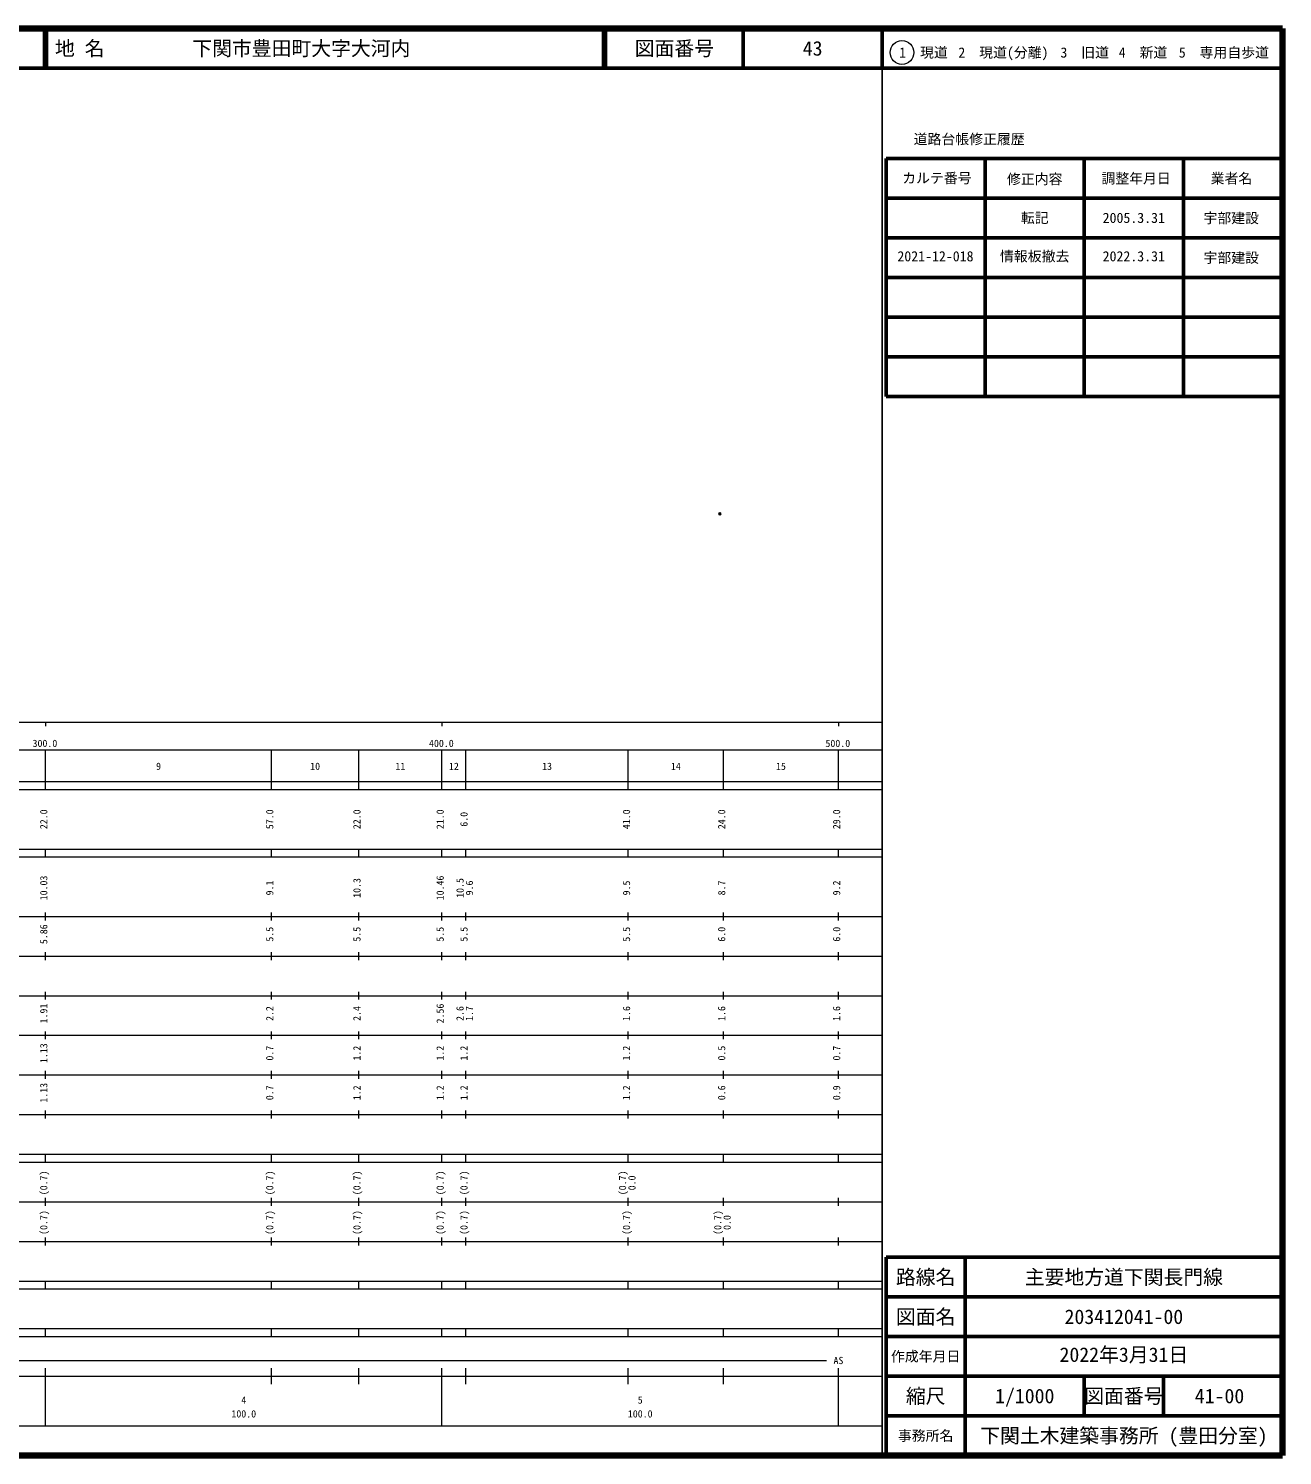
# Model space of a CAD drawing. Units: millimetres, scale not verified. Extents: x 40000 to 680000, y 20000 to 380000.
# Drawn here: x 363711 to 680000, y 20000 to 380000 of the extents above; entities that cross this region are included whole.
import ezdxf
from ezdxf.enums import TextEntityAlignment as Align

# ---------------------------------------------------------------- set-up
doc = ezdxf.new("R2010")
doc.units = ezdxf.units.MM
doc.header["$LTSCALE"] = 1000
doc.header["$PDMODE"] = 32
doc.header["$PDSIZE"] = 500
doc.layers.add('M-OTRS', color=6, linetype='Continuous')
for name, color, linetype, lineweight in [('M-TTL', 2, 'Continuous', 140), ('M-TTL-BAND', 7, 'Continuous', 13), ('M-TTL-FRAM', 2, 'Continuous', 50), ('M-TTL-LINE', 7, 'Continuous', 50), ('M-TTL-TXT', 7, 'Continuous', 13)]:
    doc.layers.add(name, color=color, linetype=linetype, lineweight=lineweight)
doc.styles.add('ＭＳ ゴシック', font='')
doc.styles.get('ＭＳ ゴシック').set_extended_font_data('MS Gothic')

msp = doc.modelspace()

# ---------------------------------------------------------------- linework, layer by layer
at = {"layer": 'M-OTRS'}
msp.add_point((538106, 257597), dxfattribs=at)
at = {"layer": 'M-TTL'}
for p, q in [((680000, 380000), (40000, 380000)), ((680000, 20000), (680000, 380000)), ((40000, 20000), (680000, 20000))]:
    msp.add_line(p, q, dxfattribs=at)
at = {"layer": 'M-TTL-BAND', "lineweight": 25}
msp.add_line((579000, 20000), (579000, 370000), dxfattribs=at)
at = {"layer": 'M-TTL-BAND'}
for p, q in [((40000, 205000), (579000, 205000)), ((368000, 205000), (368000, 204000)), ((468000, 205000), (468000, 204000)), ((568000, 205000), (568000, 204000)), ((68000, 198000), (579000, 198000)), ((368000, 188000), (368000, 198000)), ((425000, 188000), (425000, 198000)), ((447000, 188000), (447000, 198000)), ((468000, 188000), (468000, 198000)), ((474000, 188000), (474000, 198000)), ((515000, 188000), (515000, 198000)), ((539000, 188000), (539000, 198000)), ((568000, 188000), (568000, 198000)), ((40000, 190000), (579000, 190000)), ((40000, 188000), (579000, 188000)), ((40000, 173000), (579000, 173000)), ((368000, 171000), (368000, 173000)), ((425000, 171000), (425000, 173000)), ((447000, 171000), (447000, 173000)), ((468000, 171000), (468000, 173000)), ((474000, 171000), (474000, 173000)), ((515000, 171000), (515000, 173000)), ((539000, 171000), (539000, 173000)), ((568000, 171000), (568000, 173000)), ((40000, 171000), (579000, 171000)), ((40000, 156000), (579000, 156000)), ((368000, 155000), (368000, 157000)), ((425000, 155000), (425000, 157000)), ((447000, 155000), (447000, 157000)), ((468000, 155000), (468000, 157000)), ((474000, 155000), (474000, 157000)), ((515000, 155000), (515000, 157000)), ((539000, 155000), (539000, 157000)), ((568000, 155000), (568000, 157000)), ((46000, 146000), (579000, 146000)), ((368000, 145000), (368000, 147000)), ((425000, 145000), (425000, 147000)), ((447000, 145000), (447000, 147000)), ((468000, 145000), (468000, 147000)), ((474000, 145000), (474000, 147000)), ((515000, 145000), (515000, 147000)), ((539000, 145000), (539000, 147000)), ((568000, 145000), (568000, 147000)), ((368000, 135000), (368000, 137000)), ((425000, 135000), (425000, 137000)), ((447000, 135000), (447000, 137000)), ((468000, 135000), (468000, 137000)), ((474000, 135000), (474000, 137000)), ((515000, 135000), (515000, 137000)), ((539000, 135000), (539000, 137000)), ((568000, 135000), (568000, 137000)), ((52000, 136000), (579000, 136000)), ((46000, 126000), (579000, 126000)), ((368000, 125000), (368000, 127000)), ((425000, 125000), (425000, 127000)), ((447000, 125000), (447000, 127000)), ((468000, 125000), (468000, 127000)), ((474000, 125000), (474000, 127000)), ((515000, 125000), (515000, 127000)), ((539000, 125000), (539000, 127000)), ((568000, 125000), (568000, 127000)), ((52000, 116000), (579000, 116000)), ((368000, 115000), (368000, 117000)), ((425000, 115000), (425000, 117000)), ((447000, 115000), (447000, 117000)), ((468000, 115000), (468000, 117000)), ((474000, 115000), (474000, 117000)), ((515000, 115000), (515000, 117000)), ((539000, 115000), (539000, 117000)), ((568000, 115000), (568000, 117000)), ((46000, 106000), (579000, 106000)), ((368000, 105000), (368000, 107000)), ((425000, 105000), (425000, 107000)), ((447000, 105000), (447000, 107000)), ((468000, 105000), (468000, 107000)), ((474000, 105000), (474000, 107000)), ((515000, 105000), (515000, 107000)), ((539000, 105000), (539000, 107000)), ((568000, 105000), (568000, 107000)), ((40000, 96000), (579000, 96000)), ((40000, 94000), (579000, 94000)), ((368000, 94000), (368000, 96000)), ((425000, 94000), (425000, 96000)), ((447000, 94000), (447000, 96000)), ((468000, 94000), (468000, 96000)), ((474000, 94000), (474000, 96000)), ((515000, 94000), (515000, 96000)), ((539000, 94000), (539000, 96000)), ((568000, 94000), (568000, 96000)), ((49000, 84000), (579000, 84000)), ((368000, 83000), (368000, 85000)), ((425000, 83000), (425000, 85000)), ((447000, 83000), (447000, 85000)), ((468000, 83000), (468000, 85000)), ((474000, 83000), (474000, 85000)), ((515000, 83000), (515000, 85000)), ((539000, 83000), (539000, 85000)), ((568000, 83000), (568000, 85000)), ((40000, 74000), (579000, 74000)), ((368000, 73000), (368000, 75000)), ((425000, 73000), (425000, 75000)), ((447000, 73000), (447000, 75000)), ((468000, 73000), (468000, 75000)), ((474000, 73000), (474000, 75000)), ((515000, 73000), (515000, 75000)), ((539000, 73000), (539000, 75000)), ((568000, 73000), (568000, 75000)), ((40000, 64000), (579000, 64000)), ((40000, 62000), (579000, 62000)), ((368000, 62000), (368000, 64000)), ((425000, 62000), (425000, 64000)), ((447000, 62000), (447000, 64000)), ((468000, 62000), (468000, 64000)), ((474000, 62000), (474000, 64000)), ((515000, 62000), (515000, 64000)), ((539000, 62000), (539000, 64000)), ((568000, 62000), (568000, 64000)), ((40000, 52000), (579000, 52000)), ((368000, 50000), (368000, 52000)), ((425000, 50000), (425000, 52000)), ((447000, 50000), (447000, 52000)), ((468000, 50000), (468000, 52000)), ((474000, 50000), (474000, 52000)), ((515000, 50000), (515000, 52000)), ((539000, 50000), (539000, 52000)), ((568000, 50000), (568000, 52000)), ((40000, 50000), (579000, 50000)), ((71000, 44000), (565000, 44000)), ((40000, 40000), (579000, 40000)), ((368000, 27500), (368000, 42000)), ((425000, 38000), (425000, 42000)), ((447000, 38000), (447000, 42000)), ((468000, 27500), (468000, 42000)), ((474000, 38000), (474000, 42000)), ((515000, 38000), (515000, 42000)), ((539000, 38000), (539000, 42000)), ((568000, 27500), (568000, 42000)), ((68000, 27500), (579000, 27500))]:
    msp.add_line(p, q, dxfattribs=at)
at = {"layer": 'M-TTL-FRAM'}
for p, q in [((580000, 347197), (580000, 287197)), ((580000, 347197), (680000, 347197)), ((580000, 287197), (680000, 287197)), ((680000, 70000), (580000, 70000)), ((580000, 70000), (580000, 20000))]:
    msp.add_line(p, q, dxfattribs=at)
at = {"layer": 'M-TTL-LINE'}
for p, q in [((367750, 380000), (367750, 370000)), ((368250, 380000), (368250, 370000)), ((508747, 380000), (508747, 370000)), ((509247, 380000), (509247, 370000)), ((543997, 380000), (543997, 370000)), ((579000, 380000), (579000, 370000)), ((40000, 370000), (680000, 370000)), ((605000, 347197), (605000, 287197)), ((630000, 347197), (630000, 287197)), ((655000, 347197), (655000, 287197)), ((580000, 337197), (680000, 337197)), ((580000, 327197), (680000, 327197)), ((580000, 317197), (680000, 317197)), ((580000, 307197), (680000, 307197)), ((580000, 297197), (680000, 297197)), ((600000, 70000), (600000, 20000)), ((680000, 60000), (580000, 60000)), ((680000, 50000), (580000, 50000)), ((680000, 40000), (580000, 40000)), ((630000, 40000), (630000, 30000)), ((650000, 40000), (650000, 30000)), ((680000, 30000), (580000, 30000))]:
    msp.add_line(p, q, dxfattribs=at)
at = {"layer": 'M-TTL-TXT'}
msp.add_circle((584031, 373958), 3000, dxfattribs=at)

# ---------------------------------------------------------------- texts
at = {"layer": 'M-TTL-BAND', "style": 'ＭＳ ゴシック'}
for s, p in [('300.0', (367844, 198195)), ('400.0', (467844, 198195)), ('500.0', (567844, 198195)), ('9', (396500, 192405)), ('10', (436000, 192405)), ('11', (457500, 192405)), ('12', (471000, 192405)), ('13', (494500, 192405)), ('14', (527000, 192405)), ('15', (553500, 192405)), ('AS', (568000, 42500)), ('4', (418000, 32523)), ('5', (518000, 32523)), ('100.0', (418000, 29033)), ('100.0', (518000, 29033))]:
    msp.add_text(s, height=1833, dxfattribs=at).set_placement(p, align=Align.BOTTOM_CENTER)
for s, p in [('22.0', (369000, 180500)), ('57.0', (426000, 180500)), ('22.0', (448000, 180500)), ('21.0', (469000, 180500)), ('6.0', (475000, 180500)), ('41.0', (516000, 180500)), ('24.0', (540000, 180500)), ('29.0', (569000, 180500)), ('10.03', (369000, 163174)), ('10.46', (469000, 163174)), ('9.1', (426000, 163174)), ('10.3', (448000, 163174)), ('10.5', (474000, 163174)), ('9.6', (476370, 163174)), ('9.5', (516000, 163174)), ('8.7', (540000, 163174)), ('9.2', (569000, 163174)), ('5.86', (369000, 151500)), ('5.5', (426000, 151500)), ('5.5', (448000, 151500)), ('5.5', (469000, 151500)), ('5.5', (475000, 151500)), ('5.5', (516000, 151500)), ('6.0', (540000, 151500)), ('6.0', (569000, 151500)), ('1.91', (369000, 131500)), ('2.2', (426000, 131500)), ('2.4', (448000, 131500)), ('2.56', (469000, 131500)), ('2.6', (474000, 131500)), ('1.7', (476370, 131500)), ('1.6', (516000, 131500)), ('1.6', (540000, 131500)), ('1.6', (569000, 131500)), ('1.13', (369000, 121500)), ('0.7', (426000, 121500)), ('1.2', (448000, 121500)), ('1.2', (469000, 121500)), ('1.2', (475000, 121500)), ('1.2', (516000, 121500)), ('0.5', (540000, 121500)), ('0.7', (569000, 121500)), ('1.13', (369000, 111500)), ('0.7', (426000, 111500)), ('1.2', (448000, 111500)), ('1.2', (469000, 111500)), ('1.2', (475000, 111500)), ('1.2', (516000, 111500)), ('0.6', (540000, 111500)), ('0.9', (569000, 111500)), ('(0.7)', (369000, 88764)), ('(0.7)', (426000, 88764)), ('(0.7)', (448000, 88764)), ('(0.7)', (469000, 88764)), ('(0.7)', (475000, 88764)), ('(0.7)', (515000, 88764)), ('0.0', (517370, 88764)), ('(0.7)', (369000, 78764)), ('(0.7)', (426000, 78764)), ('(0.7)', (448000, 78764)), ('(0.7)', (469000, 78764)), ('(0.7)', (475000, 78764)), ('(0.7)', (516000, 78764)), ('(0.7)', (539000, 78764)), ('0.0', (541370, 78764))]:
    msp.add_text(s, height=1833, rotation=90, dxfattribs=at).set_placement(p, align=Align.BOTTOM_CENTER)
at = {"layer": 'M-TTL-TXT', "style": 'ＭＳ ゴシック'}
for s, p in [('地 名', (370380, 375000)), ('下関市豊田町大字大河内', (405024, 375000))]:
    msp.add_text(s, height=3666, dxfattribs=at).set_placement(p, align=Align.MIDDLE_LEFT)
for s, height, p in [('図面番号', 3666, (526622, 375000)), ('43', 3666, (561497, 375000)), ('1\u3000現道', 2566, (589448, 373958)), ('2\u3000現道(分離)', 2566, (609619, 373958)), ('3\u3000旧道', 2566, (630121, 373958)), ('4\u3000新道', 2566, (644824, 373958)), ('5\u3000専用自歩道', 2566, (665228, 373958)), ('道路台帳修正履歴', 2566, (600968, 352113)), ('カルテ番号', 2566, (592839, 342277)), ('修正内容', 2566, (617509, 342023)), ('調整年月日', 2566, (643089, 342197)), ('業者名', 2566, (667134, 342197)), ('転記', 2566, (617500, 332245)), ('2005.3.31', 2566, (642500, 332245)), ('宇部建設', 2566, (667077, 332189)), ('宇部建設', 2566, (667077, 322189)), ('路線名', 3666, (590000, 65000)), ('路線名', 3666, (590000, 65000)), ('主要地方道下関長門線', 3666, (640000, 65000)), ('図面名', 3666, (590000, 55000)), ('図面名', 3666, (590000, 55000)), ('203412041-00', 3666, (640000, 55000)), ('作成年月日', 2566, (590000, 45000)), ('作成年月日', 2566, (590000, 45000)), ('縮尺', 3666, (590000, 35000)), ('縮尺', 3666, (590000, 35000)), ('1/1000', 3666, (615000, 35000)), ('図面番号', 3666, (640000, 35000)), ('図面番号', 3666, (640000, 35000)), ('41-00', 3666, (664125, 35000)), ('事務所名', 2566, (590000, 25000)), ('事務所名', 2566, (590000, 25000)), ('下関土木建築事務所 (豊田分室)', 3666, (640000, 25000))]:
    msp.add_text(s, height=height, dxfattribs=at).set_placement(p, align=Align.MIDDLE_CENTER)
for s, height, p in [('情報板撤去', 2566, (617500, 320495)), ('2022.3.31', 2566, (642500, 320495)), ('2022年3月31日', 3666, (640000, 42500))]:
    msp.add_text(s, height=height, dxfattribs=at).set_placement(p, align=Align.BOTTOM_CENTER)
msp.add_text('2021-12-018', height=2566, dxfattribs=at).set_placement((582875, 320495), align=Align.BOTTOM_LEFT)

doc.saveas('drawing.dxf')
